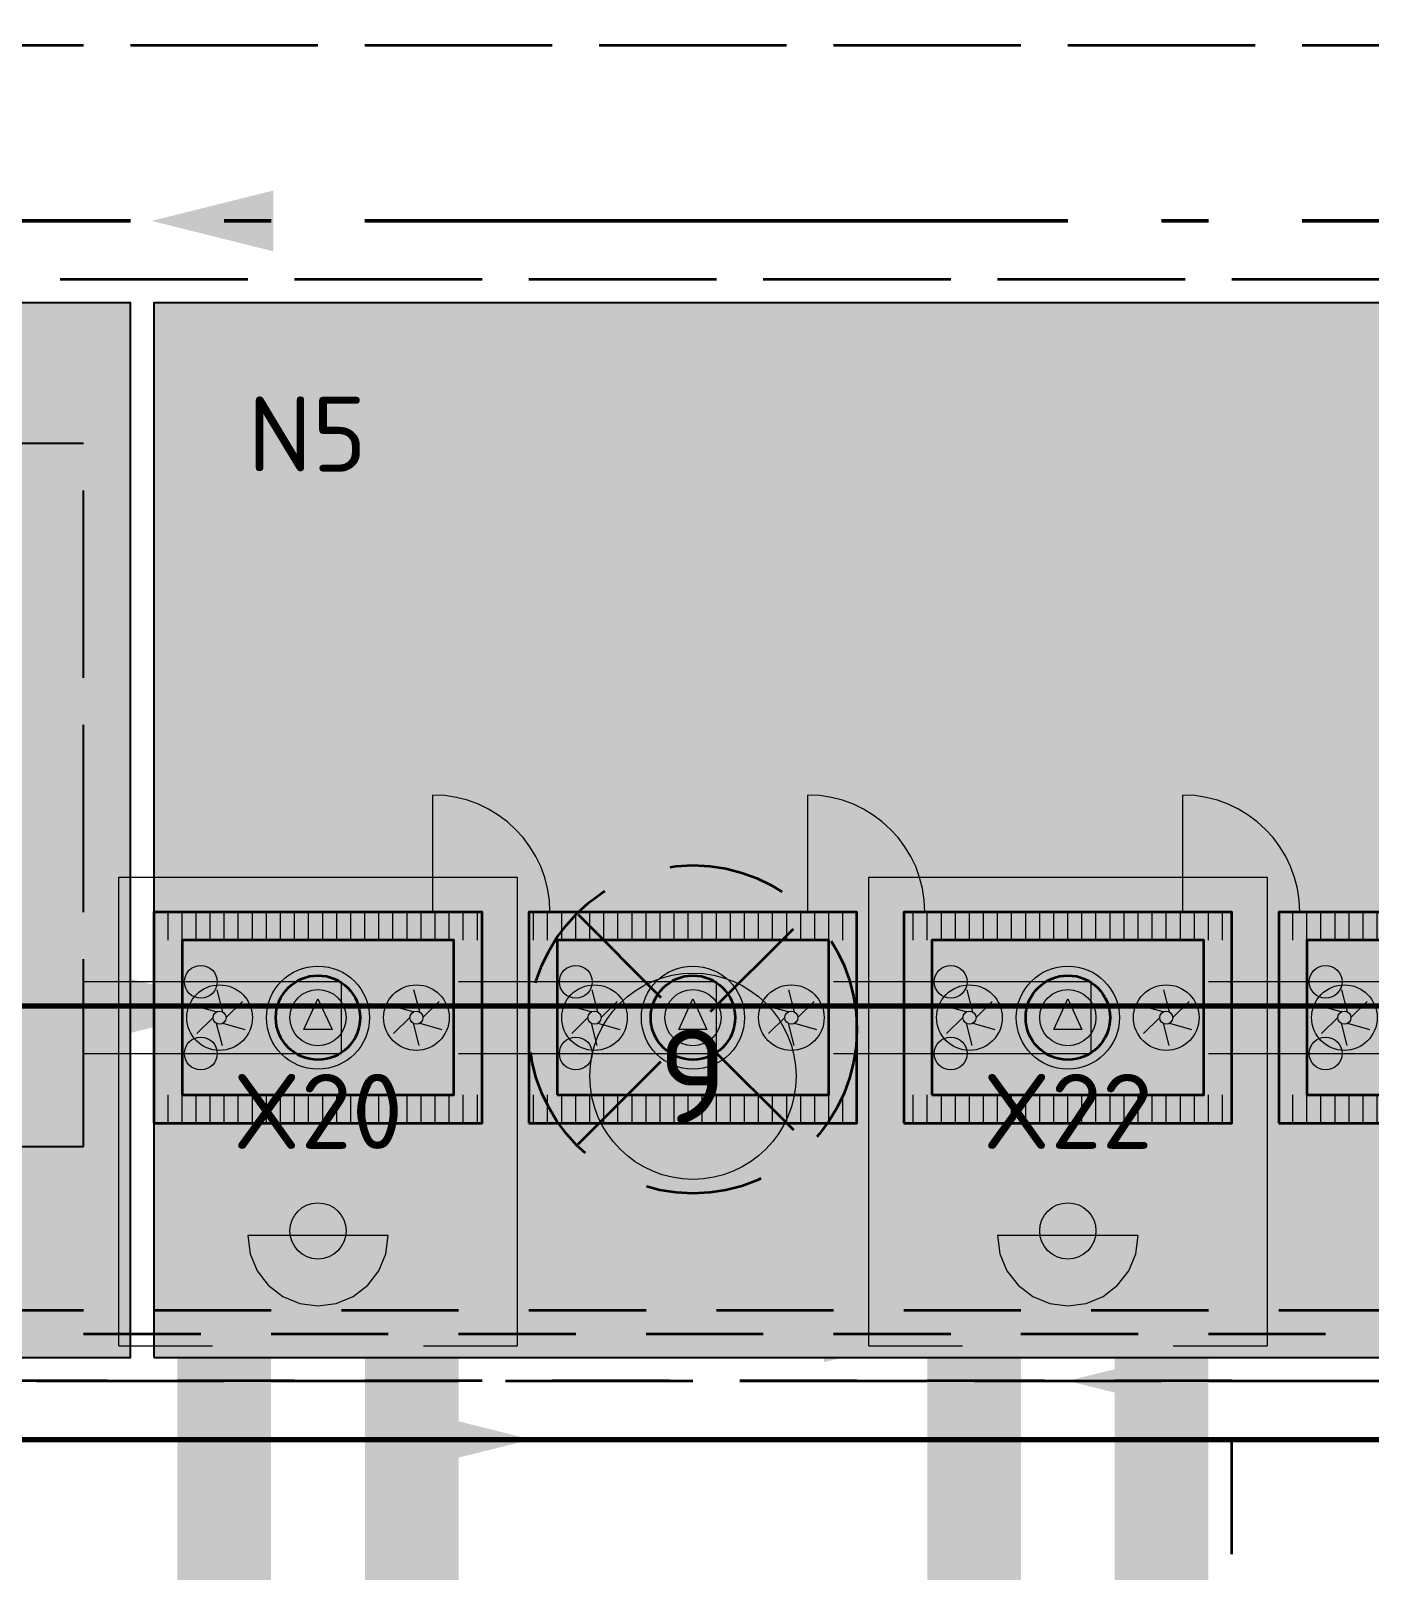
# Model space of a CAD drawing. Header units: millimetres. Extents: x 0 to 1189, y 0 to 841.
# Drawn here: x 505.88 to 534.44, y 650.62 to 683.8 of the extents above; entities that cross this region are included whole.
import ezdxf
from ezdxf.enums import TextEntityAlignment as Align

# ---------------------------------------------------------------- set-up
doc = ezdxf.new("R2010")
doc.units = ezdxf.units.MM
for name, pattern in [('FLUJO-TRAZOS', [4, 2.5, -1.5]), ('IRAM-E-TRAZOS', [5, 4, -1]), ('IRAM-F-TRAZO-PUNTO', [20, 15, -2, 1, -2])]:
    doc.linetypes.add(name, pattern=pattern)
for name, color, linetype, lineweight, true_color in [('A-AREA-TRABAJO', 30, 'CONTINUOUS', 13, 0xeb963c), ('A-EQUIPO', 30, 'CONTINUOUS', 35, 0xe67800), ('A-PASILLO', 2, 'IRAM-E-TRAZOS', 35, 0xd7a500), ('A-PULMON', 6, 'IRAM-E-TRAZOS', 25, 0xdc00c8), ('A-SENDA', 2, 'CONTINUOUS', 25, 0xd7a500)]:
    doc.layers.add(name, color=color, linetype=linetype, lineweight=lineweight, true_color=true_color)
for name, color, linetype, lineweight in [('A-EJE', 1, 'IRAM-F-TRAZO-PUNTO', 18), ('A-EQUIPO-FINO', 8, 'CONTINUOUS', 13), ('A-EQUIPO-OCULTO', 8, 'IRAM-E-TRAZOS', 13), ('A-EQUIPO-RELLENO', 9, 'CONTINUOUS', 13), ('A-OPERARIO', 6, 'CONTINUOUS', 18), ('A-RELLENO', 9, 'CONTINUOUS', 13), ('A-SECTOR', 1, 'CONTINUOUS', 25), ('A-SECTOR-TXT', 1, 'CONTINUOUS', 25), ('A-TEXTO', 7, 'CONTINUOUS', 18), ('F-EFL-GAS', 4, 'FLUJO-TRAZOS', 35), ('F-EFL-LIQ', 34, 'FLUJO-TRAZOS', 35), ('F-MP', 5, 'CONTINUOUS', 70), ('F-SCRAP', 8, 'IRAM-F-TRAZO-PUNTO', 50), ('F-SE', 30, 'CONTINUOUS', 70)]:
    doc.layers.add(name, color=color, linetype=linetype, lineweight=lineweight)
doc.styles.add('ISO3098', font='isocpeur.ttf')

msp = doc.modelspace()

# ---------------------------------------------------------------- hatches: boundary and pattern name
at = {"layer": 'A-EQUIPO-FINO'}
h = msp.add_hatch(dxfattribs=at)
h.set_pattern_fill('ANSI31', scale=0.0944882, angle=45)
h.paths.add_polyline_path([(508.5, 664.4), (515.5, 664.4), (515.5, 665), (508.5, 665)])
h = msp.add_hatch(dxfattribs=at)
h.set_pattern_fill('ANSI31', scale=0.0944882, angle=45)
h.paths.add_polyline_path([(516.5, 664.4), (523.5, 664.4), (523.5, 665), (516.5, 665)])
h = msp.add_hatch(dxfattribs=at)
h.set_pattern_fill('ANSI31', scale=0.0944882, angle=45)
h.paths.add_polyline_path([(524.5, 664.4), (531.5, 664.4), (531.5, 665), (524.5, 665)])
h = msp.add_hatch(dxfattribs=at)
h.set_pattern_fill('ANSI31', scale=0.0944882, angle=45)
h.paths.add_polyline_path([(532.5, 664.4), (539.5, 664.4), (539.5, 665), (532.5, 665)])
h = msp.add_hatch(dxfattribs=at)
h.set_pattern_fill('ANSI31', scale=0.0944882, angle=45)
h.paths.add_polyline_path([(508.5, 660.5), (515.5, 660.5), (515.5, 661.1), (508.5, 661.1)])
h = msp.add_hatch(dxfattribs=at)
h.set_pattern_fill('ANSI31', scale=0.0944882, angle=45)
h.paths.add_polyline_path([(516.5, 660.5), (523.5, 660.5), (523.5, 661.1), (516.5, 661.1)])
h = msp.add_hatch(dxfattribs=at)
h.set_pattern_fill('ANSI31', scale=0.0944882, angle=45)
h.paths.add_polyline_path([(524.5, 660.5), (531.5, 660.5), (531.5, 661.1), (524.5, 661.1)])
h = msp.add_hatch(dxfattribs=at)
h.set_pattern_fill('ANSI31', scale=0.0944882, angle=45)
h.paths.add_polyline_path([(532.5, 660.5), (539.5, 660.5), (539.5, 661.1), (532.5, 661.1)])
at = {"layer": 'A-EQUIPO-RELLENO', "true_color": 0xfad7c8}
h = msp.add_hatch(color=7, dxfattribs=at)
h.dxf.hatch_style = 1
h.paths.add_polyline_path([(508.5, 660.5), (515.5, 660.5), (515.5, 665), (508.5, 665)])
h = msp.add_hatch(color=7, dxfattribs=at)
h.dxf.hatch_style = 1
h.paths.add_polyline_path([(516.5, 660.5), (523.5, 660.5), (523.5, 665), (516.5, 665)])
h = msp.add_hatch(color=7, dxfattribs=at)
h.dxf.hatch_style = 1
h.paths.add_polyline_path([(524.5, 660.5), (531.5, 660.5), (531.5, 665), (524.5, 665)])
h = msp.add_hatch(color=7, dxfattribs=at)
h.dxf.hatch_style = 1
h.paths.add_polyline_path([(532.5, 660.5), (539.5, 660.5), (539.5, 665), (532.5, 665)])
at = {"layer": 'A-EQUIPO-RELLENO', "true_color": 0xfff5ee}
h = msp.add_hatch(color=7, dxfattribs=at)
h.dxf.hatch_style = 1
h.paths.add_polyline_path([(509.1, 661.1), (514.9, 661.1), (514.9, 664.4), (509.1, 664.4)])
h = msp.add_hatch(color=7, dxfattribs=at)
h.dxf.hatch_style = 1
h.paths.add_polyline_path([(517.1, 661.1), (522.9, 661.1), (522.9, 664.4), (517.1, 664.4)])
h = msp.add_hatch(color=7, dxfattribs=at)
h.dxf.hatch_style = 1
h.paths.add_polyline_path([(525.1, 661.1), (530.9, 661.1), (530.9, 664.4), (525.1, 664.4)])
h = msp.add_hatch(color=7, dxfattribs=at)
h.dxf.hatch_style = 1
h.paths.add_polyline_path([(533.1, 661.1), (538.9, 661.1), (538.9, 664.4), (533.1, 664.4)])
at = {"layer": 'A-EQUIPO-RELLENO', "true_color": 0xffffff}
h = msp.add_hatch(color=7, dxfattribs=at)
h.dxf.hatch_style = 1
h.paths.add_polyline_path([(512.6, 658.2), (512.58, 658.355), (512.52, 658.5), (512.424, 658.624), (512.3, 658.72), (512.155, 658.78), (512, 658.8), (511.845, 658.78), (511.7, 658.72), (511.576, 658.624), (511.48, 658.5), (511.42, 658.355), (511.4, 658.2), (511.42, 658.045), (511.48, 657.9), (511.576, 657.776), (511.7, 657.68), (511.845, 657.62), (512, 657.6), (512.155, 657.62), (512.3, 657.68), (512.424, 657.776), (512.52, 657.9), (512.58, 658.045)])
h = msp.add_hatch(color=7, dxfattribs=at)
h.dxf.hatch_style = 1
h.paths.add_polyline_path([(528.6, 658.2), (528.58, 658.355), (528.52, 658.5), (528.424, 658.624), (528.3, 658.72), (528.155, 658.78), (528, 658.8), (527.845, 658.78), (527.7, 658.72), (527.576, 658.624), (527.48, 658.5), (527.42, 658.355), (527.4, 658.2), (527.42, 658.045), (527.48, 657.9), (527.576, 657.776), (527.7, 657.68), (527.845, 657.62), (528, 657.6), (528.155, 657.62), (528.3, 657.68), (528.424, 657.776), (528.52, 657.9), (528.58, 658.045)])
at = {"layer": 'A-EQUIPO-RELLENO', "true_color": 0xfae1f5}
h = msp.add_hatch(color=7, dxfattribs=at)
h.dxf.hatch_style = 1
h.paths.add_polyline_path([(510.5, 658.1), (510.551, 657.712), (510.701, 657.35), (510.939, 657.039), (511.25, 656.801), (511.612, 656.651), (512, 656.6), (512.388, 656.651), (512.75, 656.801), (513.061, 657.039), (513.299, 657.35), (513.449, 657.712), (513.5, 658.1), (510.5, 658.1)])
h = msp.add_hatch(color=7, dxfattribs=at)
h.dxf.hatch_style = 1
h.paths.add_polyline_path([(526.5, 658.1), (526.551, 657.712), (526.701, 657.35), (526.939, 657.039), (527.25, 656.801), (527.612, 656.651), (528, 656.6), (528.388, 656.651), (528.75, 656.801), (529.061, 657.039), (529.299, 657.35), (529.449, 657.712), (529.5, 658.1), (526.5, 658.1)])
at = {"layer": 'A-RELLENO', "true_color": 0xfde4c8}
h = msp.add_hatch(color=7, dxfattribs=at)
h.dxf.hatch_style = 1
h.paths.add_polyline_path([(403, 655.5), (508, 655.5), (508, 678), (403, 678)])
h = msp.add_hatch(color=7, dxfattribs=at)
h.dxf.hatch_style = 1
h.paths.add_polyline_path([(508.5, 655.5), (612, 655.5), (612, 678), (508.5, 678)])
at = {"layer": 'A-SENDA', "true_color": 0xd7a500}
h = msp.add_hatch(color=7, dxfattribs=at)
h.dxf.hatch_style = 1
h.paths.add_polyline_path([(509, 650.75), (511, 650.75), (511, 656.75), (509, 656.75)])
h = msp.add_hatch(color=7, dxfattribs=at)
h.dxf.hatch_style = 1
h.paths.add_polyline_path([(513, 650.75), (515, 650.75), (515, 656.75), (513, 656.75)])
h = msp.add_hatch(color=7, dxfattribs=at)
h.dxf.hatch_style = 1
h.paths.add_polyline_path([(525, 650.75), (527, 650.75), (527, 656.75), (525, 656.75)])
h = msp.add_hatch(color=7, dxfattribs=at)
h.dxf.hatch_style = 1
h.paths.add_polyline_path([(529, 650.75), (531, 650.75), (531, 656.75), (529, 656.75)])
at = {"layer": 'F-EFL-LIQ', "true_color": 0x8c501e}
h = msp.add_hatch(color=7, dxfattribs=at)
h.dxf.hatch_style = 1
h.paths.add_polyline_path([(514.3, 656.5), (516.7, 655.9), (516.7, 657.1)])
h = msp.add_hatch(color=7, dxfattribs=at)
h.dxf.hatch_style = 1
h.paths.add_polyline_path([(525.2, 656), (522.8, 656.6), (522.8, 655.4)])
h = msp.add_hatch(color=7, dxfattribs=at)
h.dxf.hatch_style = 1
h.paths.add_polyline_path([(528, 655), (530.4, 654.4), (530.4, 655.6)])
at = {"layer": 'F-MP', "true_color": 0x0046c8}
h = msp.add_hatch(color=7, dxfattribs=at)
h.dxf.hatch_style = 1
h.paths.add_polyline_path([(516.55, 653.75), (513.95, 654.4), (513.95, 653.1)])
at = {"layer": 'F-SCRAP', "true_color": 0x787878}
h = msp.add_hatch(color=7, dxfattribs=at)
h.dxf.hatch_style = 1
h.paths.add_polyline_path([(508.45, 679.75), (511.05, 679.1), (511.05, 680.4)])
at = {"layer": 'F-SE', "true_color": 0xeb7800}
h = msp.add_hatch(color=7, dxfattribs=at)
h.dxf.hatch_style = 1
h.paths.add_polyline_path([(510.3, 663), (507.7, 663.65), (507.7, 662.35)])
h = msp.add_hatch(color=7, dxfattribs=at)
h.dxf.hatch_style = 1
h.paths.add_polyline_path([(532.3, 663), (529.7, 663.65), (529.7, 662.35)])

# ---------------------------------------------------------------- linework, layer by layer
at = {"layer": 'A-AREA-TRABAJO'}
for p, q in [((507.75, 655.75), (509.75, 655.75)), ((514.25, 655.75), (516.25, 655.75)), ((523.75, 655.75), (525.75, 655.75)), ((530.25, 655.75), (532.25, 655.75))]:
    msp.add_line(p, q, dxfattribs=at)
for points in [[(507.75, 655.75), (507.75, 665.75), (516.25, 665.75), (516.25, 655.75)], [(523.75, 655.75), (523.75, 665.75), (532.25, 665.75), (532.25, 655.75)]]:
    msp.add_lwpolyline(points, dxfattribs=at)
at = {"layer": 'A-EJE'}
for p, q in [((512.5, 663.515), (507, 663.515)), ((512.5, 661.985), (512.5, 663.515)), ((520.5, 663.515), (515, 663.515)), ((520.5, 661.985), (520.5, 663.515)), ((528.5, 663.515), (523, 663.515)), ((528.5, 661.985), (528.5, 663.515)), ((536.5, 663.515), (531, 663.515)), ((507, 661.985), (512.5, 661.985)), ((515, 661.985), (520.5, 661.985)), ((523, 661.985), (528.5, 661.985)), ((531, 661.985), (536.5, 661.985))]:
    msp.add_line(p, q, dxfattribs=at)
at = {"layer": 'A-EQUIPO'}
for points in [[(508.5, 660.5), (515.5, 660.5), (515.5, 665), (508.5, 665)], [(516.5, 660.5), (523.5, 660.5), (523.5, 665), (516.5, 665)], [(524.5, 660.5), (531.5, 660.5), (531.5, 665), (524.5, 665)], [(532.5, 660.5), (539.5, 660.5), (539.5, 665), (532.5, 665)], [(509.1, 661.1), (514.9, 661.1), (514.9, 664.4), (509.1, 664.4)], [(517.1, 661.1), (522.9, 661.1), (522.9, 664.4), (517.1, 664.4)], [(525.1, 661.1), (530.9, 661.1), (530.9, 664.4), (525.1, 664.4)], [(533.1, 661.1), (538.9, 661.1), (538.9, 664.4), (533.1, 664.4)]]:
    msp.add_lwpolyline(points, close=True, dxfattribs=at)
for centre in [(512, 662.75), (520, 662.75), (528, 662.75)]:
    msp.add_circle(centre, 0.9, dxfattribs=at)
at = {"layer": 'A-EQUIPO-FINO'}
for p, q in [((514.45, 665), (514.45, 667.5)), ((522.45, 665), (522.45, 667.5)), ((530.45, 665), (530.45, 667.5))]:
    msp.add_line(p, q, dxfattribs=at)
for points in [[(509.97, 662.871), (509.848, 663.343)], [(514.17, 662.871), (514.048, 663.343)], [(517.97, 662.871), (517.848, 663.343)], [(522.17, 662.871), (522.048, 663.343)], [(525.97, 662.871), (525.848, 663.343)], [(530.17, 662.871), (530.048, 663.343)], [(533.97, 662.871), (533.848, 663.343)], [(509.83, 662.871), (509.361, 663.001)], [(510.04, 662.75), (510.387, 663.091)], [(514.03, 662.871), (513.561, 663.001)], [(514.24, 662.75), (514.587, 663.091)], [(517.83, 662.871), (517.361, 663.001)], [(518.04, 662.75), (518.387, 663.091)], [(522.03, 662.871), (521.561, 663.001)], [(522.24, 662.75), (522.587, 663.091)], [(525.83, 662.871), (525.361, 663.001)], [(526.04, 662.75), (526.387, 663.091)], [(530.03, 662.871), (529.561, 663.001)], [(530.24, 662.75), (530.587, 663.091)], [(533.83, 662.871), (533.361, 663.001)], [(534.04, 662.75), (534.387, 663.091)], [(509.76, 662.75), (509.413, 662.409)], [(509.83, 662.629), (509.952, 662.157)], [(509.97, 662.629), (510.439, 662.499)], [(513.96, 662.75), (513.613, 662.409)], [(514.03, 662.629), (514.152, 662.157)], [(514.17, 662.629), (514.639, 662.499)], [(517.76, 662.75), (517.413, 662.409)], [(517.83, 662.629), (517.952, 662.157)], [(517.97, 662.629), (518.439, 662.499)], [(521.96, 662.75), (521.613, 662.409)], [(522.03, 662.629), (522.152, 662.157)], [(522.17, 662.629), (522.639, 662.499)], [(525.76, 662.75), (525.413, 662.409)], [(525.83, 662.629), (525.952, 662.157)], [(525.97, 662.629), (526.439, 662.499)], [(529.96, 662.75), (529.613, 662.409)], [(530.03, 662.629), (530.152, 662.157)], [(530.17, 662.629), (530.639, 662.499)], [(533.76, 662.75), (533.413, 662.409)], [(533.83, 662.629), (533.952, 662.157)], [(533.97, 662.629), (534.439, 662.499)]]:
    msp.add_lwpolyline(points, dxfattribs=at)
for points in [[(511.7, 662.5), (512, 663.15), (512.3, 662.5)], [(519.7, 662.5), (520, 663.15), (520.3, 662.5)], [(527.7, 662.5), (528, 663.15), (528.3, 662.5)]]:
    msp.add_lwpolyline(points, close=True, dxfattribs=at)
for centre, radius in [((509.5, 663.515), 0.35), ((517.5, 663.515), 0.35), ((525.5, 663.515), 0.35), ((533.5, 663.515), 0.35), ((509.9, 662.75), 0.7), ((512, 662.75), 0.6), ((514.1, 662.75), 0.7), ((517.9, 662.75), 0.7), ((520, 662.75), 0.6), ((522.1, 662.75), 0.7), ((525.9, 662.75), 0.7), ((528, 662.75), 0.6), ((530.1, 662.75), 0.7), ((533.9, 662.75), 0.7), ((509.9, 662.75), 0.14), ((514.1, 662.75), 0.14), ((517.9, 662.75), 0.14), ((522.1, 662.75), 0.14), ((525.9, 662.75), 0.14), ((530.1, 662.75), 0.14), ((533.9, 662.75), 0.14), ((509.5, 661.985), 0.35), ((517.5, 661.985), 0.35), ((525.5, 661.985), 0.35), ((533.5, 661.985), 0.35)]:
    msp.add_circle(centre, radius, dxfattribs=at)
at = {"layer": 'A-EQUIPO-OCULTO'}
for centre in [(514.45, 665), (522.45, 665), (530.45, 665)]:
    msp.add_arc(centre, 2.5, 0, 90, dxfattribs=at)
at = {"layer": 'A-OPERARIO'}
for points in [[(510.5, 658.1), (510.551, 657.712), (510.701, 657.35), (510.939, 657.039), (511.25, 656.801), (511.612, 656.651), (512, 656.6), (512.388, 656.651), (512.75, 656.801), (513.061, 657.039), (513.299, 657.35), (513.449, 657.712), (513.5, 658.1)], [(526.5, 658.1), (526.551, 657.712), (526.701, 657.35), (526.939, 657.039), (527.25, 656.801), (527.612, 656.651), (528, 656.6), (528.388, 656.651), (528.75, 656.801), (529.061, 657.039), (529.299, 657.35), (529.449, 657.712), (529.5, 658.1)]]:
    msp.add_lwpolyline(points, close=True, dxfattribs=at)
for centre in [(512, 658.2), (528, 658.2)]:
    msp.add_circle(centre, 0.6, dxfattribs=at)
at = {"layer": 'A-PASILLO'}
for p, q in [((358, 683.5), (673, 683.5)), ((540.5, 678.5), (358, 678.5)), ((426, 655), (540.5, 655))]:
    msp.add_line(p, q, dxfattribs=at)
at = {"layer": 'A-PULMON'}
msp.add_lwpolyline([(499.5, 660), (507, 660), (507, 675), (499.5, 675)], close=True, dxfattribs=at)
at = {"layer": 'A-SECTOR'}
for points in [[(403, 655.5), (508, 655.5), (508, 678), (403, 678)], [(508.5, 655.5), (612, 655.5), (612, 678), (508.5, 678)]]:
    msp.add_lwpolyline(points, close=True, dxfattribs=at)
at = {"layer": 'A-TEXTO'}
for centre, radius in [((512, 662.75), 1.1), ((520, 662.75), 1.1), ((528, 662.75), 1.1), ((520, 661.5), 2.2)]:
    msp.add_circle(centre, radius, dxfattribs=at)
at = {"layer": 'F-EFL-GAS'}
for p, q in [((517.55, 660.05), (522.45, 664.95)), ((517.55, 664.95), (522.45, 660.05))]:
    msp.add_line(p, q, dxfattribs=at)
msp.add_circle((520, 662.5), 3.5, dxfattribs=at)
at = {"layer": 'F-EFL-LIQ'}
for points in [[(486, 676), (486, 677), (499, 677), (499, 656), (540, 656), (540, 485), (585, 387)], [(567, 540), (567, 546.5), (603, 546.5), (603, 656.5), (486, 656.5), (486, 670)], [(531.5, 627.3), (531.5, 655), (490, 655), (490, 670)]]:
    msp.add_lwpolyline(points, dxfattribs=at)
at = {"layer": 'F-MP'}
msp.add_lwpolyline([(344.5, 693.5), (344.5, 687), (355, 687), (355, 603), (423, 603), (423, 653.75), (546.5, 653.75), (546.5, 647)], dxfattribs=at)
at = {"layer": 'F-SCRAP'}
msp.add_lwpolyline([(608, 674), (608, 679.75), (247, 679.75), (247, 701), (229, 707)], dxfattribs=at)
at = {"layer": 'F-SE'}
msp.add_lwpolyline([(470.5, 663), (472.5, 663), (484.5, 663), (486, 663), (498, 663), (499.5, 663), (507, 663), (508.5, 663), (539.5, 663), (546.5, 663), (554, 663), (555, 663), (562.5, 663), (563, 663), (585.5, 663), (586, 663), (593.5, 663), (594.5, 663)], dxfattribs=at)

# ---------------------------------------------------------------- texts
at = {"layer": 'A-SECTOR-TXT', "style": 'ISO3098'}
msp.add_text('N5', height=1.6, dxfattribs=at).set_placement((510.5, 676), align=Align.TOP_LEFT)
at = {"layer": 'A-TEXTO', "style": 'ISO3098'}
for s, height, p in [('9', 2, (520, 661.5)), ('X20', 1.6, (512, 660.75)), ('X22', 1.6, (528, 660.75))]:
    msp.add_text(s, height=height, dxfattribs=at).set_placement(p, align=Align.MIDDLE_CENTER)

doc.saveas('drawing.dxf')
